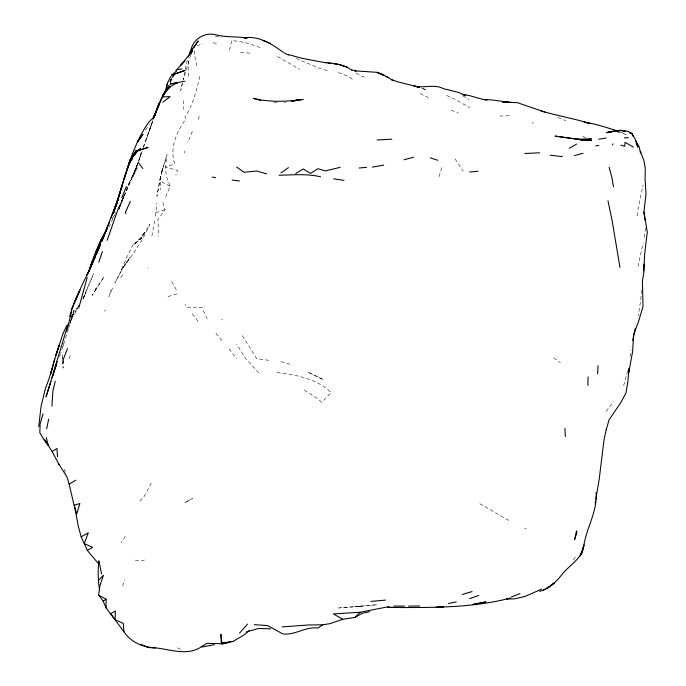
<?xml version="1.0" encoding="UTF-8"?>
<svg xmlns="http://www.w3.org/2000/svg" width="686" height="686" viewBox="0 0 686 686"><rect width="100%" height="100%" fill="white"/><g stroke="black" fill="none" stroke-linecap="round" stroke-linejoin="round"><path stroke-width="0.51" stroke-dasharray="3.43 2.57" d="M641.401 290.247L640.853 299.096L638.254 315.954M188.701 61.045L188.11 69.235L188.521 78.007M155.379 216.15L156.888 203.065M166.432 159.118L165.523 167.127L166.218 176.053L170.162 186.189L165.052 198.348M637.183 215.884L638.443 206.623L643.108 184.86M644.283 237.382L645.56 228.112M151.898 236.053L154.71 220.609M630.091 356.506L631.094 350.237M199.72 76.326C196.65 90.389 192.946 104.838 184.937 116.912L185.717 119.047C176.722 132.021 169.288 148.013 174.733 163.911L165.523 167.127L177.554 170.368L175.839 175.059M637.98 266.622L643.108 242.604M187.244 60.205L183.188 79.559M229.587 50.164L231.765 40.371L245.545 42.661L262.361 48.303M627.656 370.62L623.583 385.858M182.287 83.555L180.701 90.552L182.459 83.04M184.483 152.995L184.937 150.997M63.789 360.03L62.863 363.837L63.155 368.108L62.289 354.979L62.863 363.837L63.815 359.927M141.187 153.072L138.958 160.318L141.41 152.266L136.48 167.418L125.272 193.864M68.334 329.306L60.771 353.033M68.617 328.285L74.097 310.355L71.919 315.671M190.597 55.077L183.299 80.108M439.023 176.696L442.136 166.364M70.615 321.134L69.449 324.975L73.959 310.672L71.19 317.447M184.937 502.804L192.526 498.43L184.723 502.461M119.175 208.064L122.614 198.417M142.216 151.28L138.521 161.699M143.563 147.293L151.366 124.818L146.401 139.018M62.889 346.79L64.638 341.645M143.074 147.43L153.167 119.879L148.871 131.909M198.125 119.527L199.72 114.965M152.318 122.168L149.334 130.623M170.171 82.766L173.635 74.517M138.178 162.668L130.537 181.053L138.178 162.668L127.57 186.652M71.696 317.738L70.384 321.262L77.955 307.945M170.162 82.509L172.177 77.106L174.501 75.228M119.184 208.638L123.806 196.565L118.429 210.37L121.859 201.641L118.944 207.275M104.718 311.212L105.318 309.635M122.571 586.041L124.938 579.893M192.329 131.318L187.793 142.551M125.821 192.363L119.124 207.798M59.313 356.806L60.462 353.925M126.19 190.502L127.304 187.724M123.909 196.007L121.611 201.504L124.552 194.661M83.186 298.779L86.067 291.91L82.157 300.622M126.224 190.468L130.289 180.915L127.639 186.961M68.917 358.804L70.358 355.417M118.429 207.944L123.026 197.705M84.267 296.189L93.605 273.731L83.323 297.638M108.928 227.092L114.819 214.649M118.858 207.952L121.842 201.633M123.446 196.771L125.427 192.766M133.213 244.602L127.322 255.998L118.446 276.449L114.845 282.924L125.221 264.007L129.903 257.49L121.636 269.778C132.089 255.243 142.937 241.009 149.822 224.211L140.604 239.234L145.08 232.117L135.262 243.521L133.213 244.602L141.084 238.342L145.08 232.117M125.281 536.409L121.233 542.6M151.229 483.124L144.309 496.192L139.249 501.809M170.557 79.825L172.177 77.106M78.273 306.522L76.669 309.112L79.259 305.038L71.944 316.692M71.953 316.675L75.246 311.255M112.135 218.74L115.943 212.669M145.586 130.014L149.634 123.823M169.562 81.685L173.652 75.52M120.745 277.796L123.797 273.362M162.771 202.49L165.146 209.573L157.934 219.52L158.552 236.233M573.359 559.922L576.6 555.531M606.158 411.429L613.55 401.533M135.262 243.521L141.084 238.342M197.096 45.979L202.644 43.501M155.859 212.737L165.146 209.573M281.003 361.642L291.078 364.515M167.984 296.541L176.688 294.028L178.471 294.062M207.163 319.101L202.01 307.645L198.305 307.139L187.072 307.56L184.937 304.421M144.557 560.033L140.604 560.839L133.213 559.896M284.175 102.308L286.285 102.025M362.294 606.253L354.902 606.673L377.077 604.76L337.992 608.01M359.876 606.381L340.127 607.89M499.725 116.054L510.092 115.702M268.818 360.296L256.77 358.718L241.043 333.67M273.62 102.171L277.839 102.488M240.597 52.333L251.445 53.302M277.118 372.567C296.361 375.096 316.666 378.363 331.029 392.641L321.743 402.382L317.952 398.883L303.178 389.425M215.224 36.084L221.492 37.31M221.578 319.307L222.556 319.513M213.02 42.661L218.251 43.973M617.383 132.029L626.018 134.336L621.233 132.209M327.179 70.607L319.35 68.206L295.829 58.37M421.813 88.417L426.675 89.96L422.679 88.477M582.594 136.471L587.473 138.032M364.446 77.184L361.711 76.275L354.362 71.987M338.498 72.605L347.468 75.966L354.328 80.536M451.234 110.223L458.359 113.079M557.967 117.503L565.693 120.633M524.687 528.289L526.282 529M446.663 95.491L454.912 99.256L469.833 107.711M420.278 93.656L428.33 97.541M170.162 186.189L160.301 181.173L160.584 189.876M177.554 647.807L181.241 649.753M508.798 520.4L479.222 503.344M277.607 56.569L299.756 69.38M462.81 95.766L469.053 99.633M553.748 357.912L560.376 362.62M258.836 373.004L245.622 358.426L236.67 344.192M221.887 340.53L214.495 331.578M532.259 122.245L533.168 123.394M229.047 348.857L236.67 358.855M192.329 313.768L199.197 323.089M455.05 158.912L463.196 171.277M147.987 267.643L148.27 268.089M171.723 281.637L177.554 292.09M65.41 472.397L64.501 469.73L65.427 472.603M196.933 65.796L194.713 55.986L194.318 47.223M183.385 100.636L183.454 109.211M157.171 194.37L156.94 196.299L160.858 175.17L167.007 154.556L161.356 173.249L162.771 168.259L159.735 180.847L160.858 175.17L157.171 194.37M111.046 290.512L108.885 296.549L112.401 288.48L111.046 290.512M137.217 167.847L133.213 176.362L137.217 167.847M95.791 288.986L95.311 289.809L96.263 288.231L95.791 288.986M95.946 289.08L92.147 295.417L104.109 276.724L95.946 289.08M317.952 376.94L307.568 372.052L323.638 379.847L317.952 376.94"/><path stroke-width="1.03" d="M99.539 589.806C98.047 580.262 97.806 570.366 98.861 560.814L101.614 573.942M199.875 647.738C186.386 655.747 170.128 649.445 155.825 647.901L155.053 647.833C142.679 647.215 130.889 642.293 123.9 631.695L123.343 623.48L115.145 619.681L106.021 607.882L106.141 599.281L98.604 595.096L99.89 585.818L103.457 575.228L98.321 580.57M643.94 264.144L643.828 272.616L642.379 281.149L643.031 306.282L638.752 320.877L633.538 334.94L632.655 351.489L628.359 374.573L629.002 368.571L627.724 382.779L625.924 393.044L620.933 402.373L609.074 419.841L606.158 429.839M596.091 492.505C597.66 511.113 586.804 526.959 583.983 544.787M587.851 385.352L588.065 376.94M115.145 619.681L115.394 610.994L110.257 613.97M643.811 270.841L644.643 254.24L647.284 231.945L643.914 212L646.041 193.701L645.08 179.475L645.312 168.524L643.914 160.798L640.518 151.237M597.566 373.896L598.072 365.655M51.922 406.206L52.882 391.106L55.274 381.184M38.716 426.692L41.057 406.464L45.542 387.976C51.381 374.067 54.091 359.198 59.313 345.092L55.943 355.202L62.812 334.176L66.705 325.55M599.513 476.556L604.032 439.812L606.098 430.088M599.513 477.422L595.817 499.168M595.131 502.975L595.474 501.072M632.809 340.428L635.202 328.808M635.605 139.995L631.952 133.573C624.397 128.205 614.51 130.889 606.158 132.681L612.246 131.669M46.708 428.801L48.655 419.137M66.705 331.227L71.524 312.079M54.648 359.095L50.653 373.861L52.753 366.538M69.689 316.58C74.448 299.182 83.272 283.138 90.826 266.803M166.604 86.522L167.547 82.963L170.805 76.309M165.823 89.437L167.547 82.963M87.242 277.401L78.804 307.877M190.888 54.065L192.329 49.006L198.245 40.954L193.486 47.96M104.924 233.06L101.854 241.292L117.735 200.063L112.993 213.586L120.153 192.123L113.344 213.792L122.297 184.834L120.916 189.696C127.768 166.775 134.345 143.237 147.987 123.248M124.157 179.295L130.674 158.466L124.329 177.468L115.848 206.709L122.297 184.834M43.047 413.847L40.08 424.094L39.831 432.772L43.578 439.143L48.08 445.068L46.314 437.565M68.094 324.195L46.065 396.808L50.953 381.682M52.222 377.72L53.131 374.719M53.431 373.716L56.672 363.314L52.968 375.191M118.344 208.252L107.179 240.289M55.429 367.01L57.212 361.642M88.331 272.951L92.198 261.315M154.479 115.917L155.379 113.199L153.801 117.975M89.815 268.475C93.682 256.264 98.269 244.113 104.855 233.103L104.195 234.106L106.724 229.476L96.263 251.719L106.819 228.687M98.784 262.206L102.411 251.582M190.717 53.68L192.329 49.006L189.919 53.216L192.294 49.709M583.872 545.319C582.217 559.15 568.763 565.238 561.191 575.477C555.574 582.508 548.551 588.991 539.65 591.375M188.29 56.938L192.123 46.194C195.896 37.584 205.328 32.799 214.495 34.463C225.025 37.49 236.198 36.298 246.96 38.047M154.504 115.968C159.169 103.449 163.594 87.594 177.554 82.895L170.162 83.966L184.937 81.162M154.89 114.905L158.963 103.603L153.553 117.546L162.179 97.609M90.012 268.586L100.576 244.105L96.657 253.837M55.48 366.984L56.526 364.206M153.021 119.278L159.418 103.869M113.765 210.894L117.992 199.918L111.038 217.522M67.554 348.497L63.206 359.541M89.18 271.03L93.022 261.786L86.856 275.3L88.871 271.073M74.097 303.418L79.962 290.135L74.8 301.651M163.911 94.025L165.429 90.269M121.825 197.705L126.481 186.489M153.553 117.546L155.379 113.079L153.321 117.409M109.546 221.861L103.655 236.267L107.453 227.452M71.601 309.154L77.535 295.512M130.357 201.315L125.444 212.248L125.821 213.698M93.888 260.054L95.646 256.187M98.895 248.118L92.653 261.58M99.461 244.147L100.636 241.644M101.485 239.86L107.496 227.478M99.067 244.979L101.357 240.409M102.274 238.582L103.655 235.847M191.343 52.848L192.329 51.107L180.864 65.05L184.937 60.78L175.805 70.667M612.427 144.849L612.992 143.88M165.618 90.381L170.162 86.539L162.771 95.2L169.193 85.03M162.419 97.069L166.338 90.801L162.771 95.2M132.827 157.994L129.465 163.371L126.764 170.342L131.686 157.883L129.465 163.371L132.81 156.768L137.311 150.834L140.604 148.605L133.213 155.259L137.311 150.834L147.987 147.447L137.311 150.834L134.507 155.31M155.379 115.394L148.433 122.614M249.232 630.597L244.062 634.944L233.189 641.367L221.887 643.005L221.321 643.708L207.061 643.348L200.423 647.241L214.495 644.677M239.517 633.204L247.595 624.088M282.04 626.91L308.271 624.989L322.72 624.8L329.906 623.677L342.734 619.287L354.902 617.451L360.107 612.246L389.022 606.613M171.637 75.083L184.937 70.469L171.637 75.083L176.585 71.112M162.771 102.24L170.162 96.683L162.771 96.889M547.042 588.477L554.425 582.937L550.223 585.707M281.003 172.932L288.394 167.676M322.72 624.8L317.952 628.033C305.476 626.318 295.177 635.545 282.718 633.855L267.489 625.581L254.36 624.629M543.501 590.14L545.181 589.034M546.862 587.919L548.543 586.813M295.786 173.558L303.178 168.953L310.569 173.378L317.952 168.705L325.344 170.9L340.127 167.35M74.097 505.239L79.868 503.515L76.755 513.848L74.097 505.239L69.149 484.11L75.88 480.217M87.311 550.421L92.61 547.359L84.284 543.629L81.18 536.889L88.297 532.782L84.284 543.629L87.311 550.421L98.295 563.489M98.604 595.096L103.149 601.005L106.141 599.281M569.208 148.322L576.6 144.086M354.902 617.451L362.294 613.275L369.685 611.698M524.919 596.477L541.683 589.094M511.19 597.086L519.979 593.622M469.644 598.689L478.734 595.414M462.287 594.453L472.071 591.564M246.308 631.875L258.836 628.453L270.576 628.822M404.054 159.778L413.709 157.18M574.259 155.653L583.014 153.295M221.887 644.137L229.278 642.405M524.67 596.563L514.294 598.869L506.56 599.024M233.189 641.367L221.321 643.708L220.892 634.276L221.887 643.005M448.421 603.509L456.31 601.896M595.8 145.912L598.767 145.321M291.524 101.168L299.859 99.624L291.704 101.116M372.464 167.135L383.706 165.094M506.92 598.724L510.092 598.175C474.06 607.47 436.33 607.676 399.243 607.47L406.635 607.599M614.279 131.326L622.313 130.606M612.032 131.686L607.847 132.372L611.878 131.746M614.124 131.343L619.347 130.486L613.55 131M291.764 101.194L303.178 99.401C286.714 101.674 269.469 102.463 253.263 98.321L260.749 100.43M613.884 131.429L620.933 130.331L624.946 131.506M598.767 139.181L606.158 138.058M177.554 69.586L182.227 68.969M385.506 600.113L370.903 601.416M469.601 172.023L478.039 171.234M624.397 137.937L628.325 137.577M359.164 167.993L366.581 167.324M391.852 139.155L377.077 139.995M524.867 153.484L539.65 152.815M360.107 612.246L333.439 613.919L342.734 619.287M408.633 606.132L419.678 605.987M436.193 607.059L443.585 606.973L439.692 606.999M278.979 175.23C292.836 174.973 306.934 173.541 320.576 176.816M393.764 606.081L404.714 606.09M396.242 607.513L387.719 607.367L402.219 607.53M562.434 156.64L550.121 155.216M486.949 99.864L484.016 99.521L492.702 100.027L508.772 102.291L502.701 101.982L517.476 102.694L544.787 112.11M502.701 101.982L511.653 102.437M155.379 647.953L147.987 647.515L140.604 644.308M325.344 62.563C334.408 63.395 344.578 64.312 351.858 70.306M247.054 38.082L244.062 37.807C259.111 35.638 271.682 43.878 283.164 52.29M327.917 63.069L330.935 63.472M333.945 63.867L337.958 64.39M486.863 99.83C478.648 99.238 471.299 95.105 463.024 94.574L465.751 95.688L458.359 92.353L443.499 88.691C433.895 83.623 423.725 88.631 414.018 85.93L418.889 87.482M232.16 179.998L239.448 180.993M325.91 62.812L302.303 58.37L288.394 54.58M333.619 178.84L343.986 180.367M540.928 110.806C557.161 115.823 573.882 118.498 590.183 123.557L583.983 122.142C595.534 123.78 606.278 127.476 617.391 130.923M212.274 177.048L215.541 177.734M266.571 173.867L256.761 170.994L244.062 172.289L236.67 167.084M351.987 69.981L356.034 71.018L354.902 70.829L377.077 72.339L384.46 75.22M340.127 65.153L347.51 67.254M629.954 132.981L631.952 133.573L633.229 136.497M623.274 130.897L625.203 131.498M630.031 132.981L631.952 133.573M620.933 145.158L624.646 146.324L625.1 142.336L633.332 147.087M430.328 157.874L437.882 160.292M419.686 87.362L396.834 81.591L391.852 79.593M262.858 40.431L270.627 43.535M383.363 75.237L377.077 72.339L383.32 75.177M385.163 76.069L388.756 77.724L392.769 80.742M385.129 76.026L388.756 77.724M284.038 52.856L288.48 55.034M111.046 614.424L123.9 631.695M138.418 162.531L142.791 168.533M48.08 445.068L44.53 439.683L51.922 451.174M635.716 141.239L639.103 146.512L640.544 153.141M58.936 464.405L52.17 451.525L56.972 448.473L57.504 456.696M58.67 463.813L66.928 476.856L69.149 484.11M636.188 143.314L637.886 147.216L635.716 140.236M103.149 601.005L106.021 607.882M81.18 536.889L78.307 526.351L74.697 507.203M609.117 167.238L611.843 177.348L613.507 186.841M619.964 267.369L612.023 220.112L607.959 200.706M643.914 212L644.986 219.914M564.912 428.27L565.35 436.553M576.274 532.259L574.534 539.796L576.857 532.302L576.6 530.887L576.274 532.259M583.872 545.181L582.037 552.659L580.193 555.977L583.872 545.181M132.304 156.477L129.011 163.105L136.248 150.217L132.304 156.477M104.581 234.329L100.705 240.623L104.598 234.338M140.604 137.552L137.269 142.276L143.014 134.276L140.604 137.552M485.799 601.939L473.143 604.409L485.799 601.939M591.375 139.018L583.983 140.115L555.214 136.12L583.983 140.115L591.375 140.587L577.603 139.352L590.114 139.207L577.646 139.327L583.983 140.115L591.375 139.018"/></g></svg>
